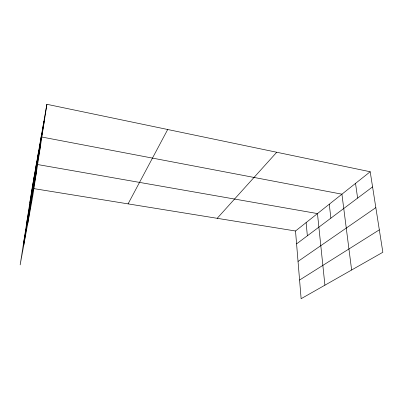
<?xml version="1.0" encoding="UTF-8"?>
<svg xmlns="http://www.w3.org/2000/svg" width="403" height="403" viewBox="0 0 403 403"><rect width="100%" height="100%" fill="white"/><g stroke="black" fill="none" stroke-linecap="round" stroke-linejoin="round"><path stroke-width="0.6" d="M46.884 104.296L32.583 197.163L20.15 264.922L32.079 188.327L46.884 104.296L370.201 171.749L382.85 252.263L301.127 298.704L295.515 231L370.201 171.749M31.797 191.667L34.109 176.791M23.651 245.835L36.31 164.308L317.468 213.58L324.914 285.188M36.179 166.938L38.623 151.17M27.701 223.786L41.136 136.899L341.92 194.181L351.633 270M41.297 138.063L43.882 121.338M29.827 202.785L44.229 121.54M26.749 222.547L40.567 145.317M23.46 243.659L36.613 170.998M128.083 203.878L167.698 129.504M217.192 218.315L276.74 152.248M296.583 243.88L372.579 186.891M298.034 261.411L375.838 207.631M299.58 280.04L379.329 229.841M33.917 188.624L295.515 231M355.527 183.39L357.617 198.11M329.266 204.22L330.878 218.164M306.124 222.582L307.353 235.805"/></g></svg>
